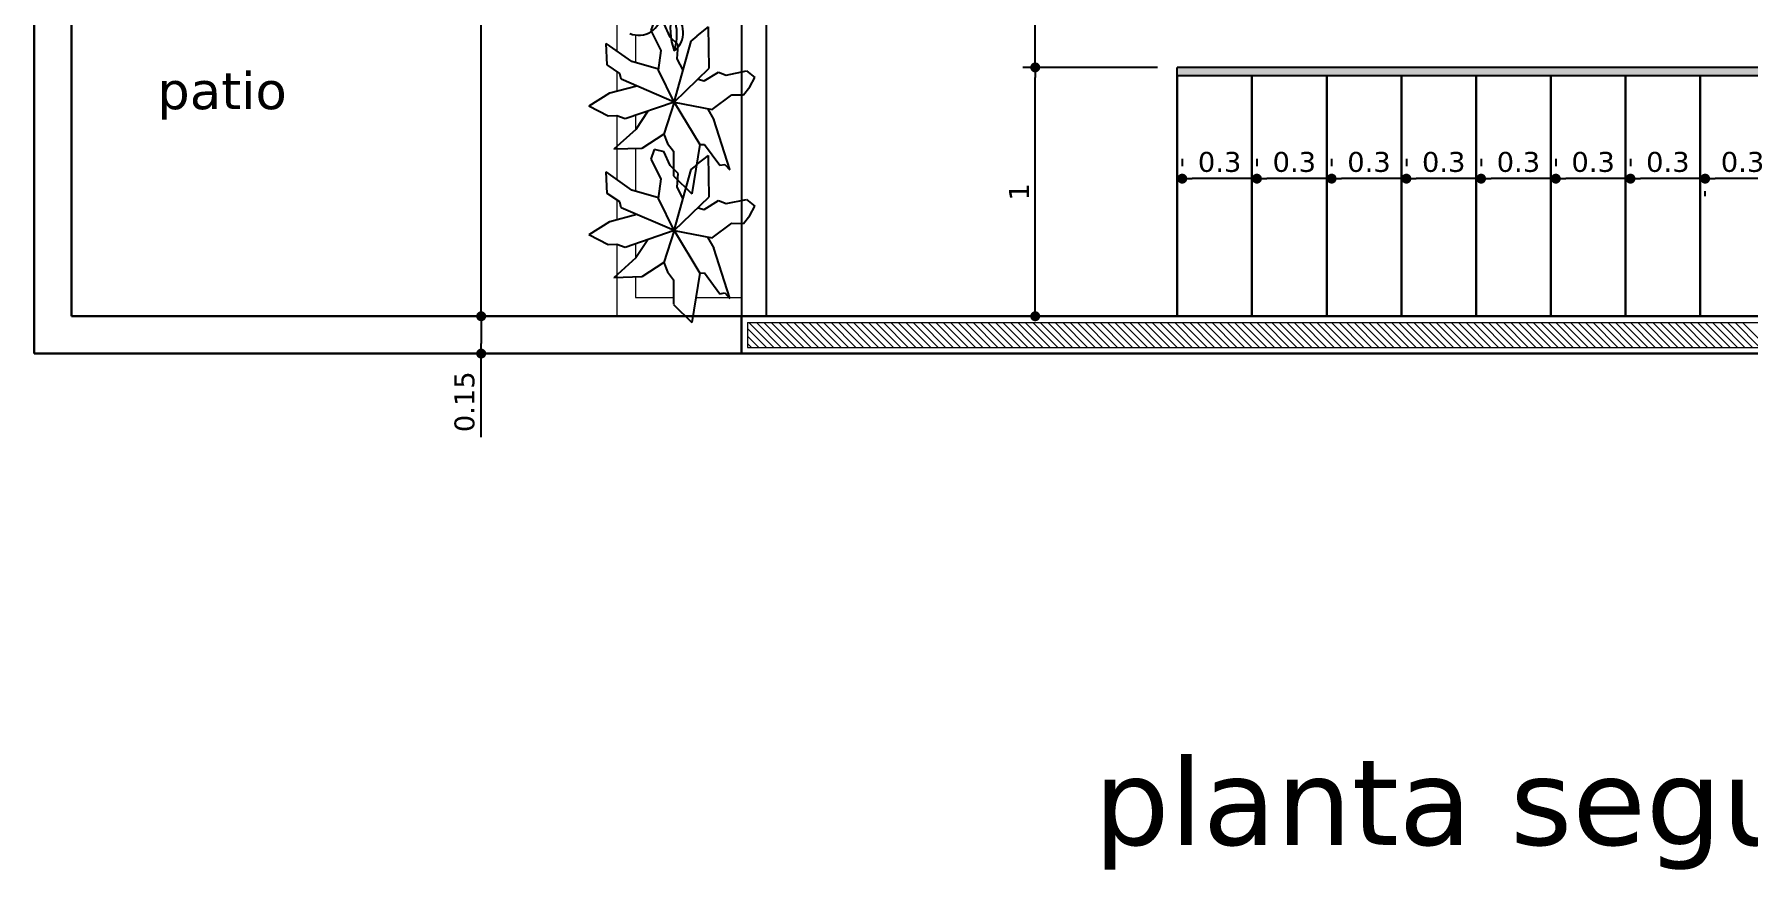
# Model space of a CAD drawing. Header units: millimetres. Extents: x -106 to 2534, y 21 to 2786.
# Drawn here: x 1260.28 to 1267.17, y 1394.31 to 1397.67 of the extents above; entities that cross this region are included whole.
import ezdxf

# ---------------------------------------------------------------- set-up
doc = ezdxf.new("R2010")
doc.units = ezdxf.units.MM
for name, color, linetype, lineweight in [('achurado', 142, 'Continuous', 9), ('cotas 02', 132, 'Continuous', 13), ('escalera', 90, 'Continuous', 30), ('jardinera', 130, 'Continuous', 20), ('muro bajo', 202, 'Continuous', 25), ('muros', 20, 'Continuous', 30), ('puerta . lejan', 64, 'Continuous', 13), ('textos', 116, 'Continuous', 40), ('varanda', 240, 'Continuous', 25)]:
    doc.layers.add(name, color=color, linetype=linetype, lineweight=lineweight)
doc.layers.add('VERDE', color=3, linetype='Continuous')
doc.styles.get("Standard").update_dxf_attribs({"font": 'verdana.ttf'})
doc.dimstyles.new('cota 1.50', dxfattribs={"dimtxt": 0.08, "dimasz": 0.04, "dimexe": 0.05, "dimexo": 0.08, "dimgap": 0.025, "dimtad": 1, "dimdsep": 46, "dimtxsty": 'Standard', "dimblk": 'DOT', "dimcen": 2.5, "dimadec": 0, "dimazin": 0, "dimtm": 1e-09, "dimtfac": 1, "dimtmove": 0, "dimatfit": 3, "dimfxl": 1, "dimarcsym": 0})

# ---------------------------------------------------------------- blocks, each defined once
blk = doc.blocks.new('m2')
at = {"linetype": 'Continuous'}
for p, q in [((-0.0136, 0.0587), (-0.0096, 0.0703)), ((0.01, 0.0406), (-0.0096, 0.0703)), ((-0.0434, 0.0527), (-0.0514, 0.0499)), ((-0.0494, 0.0415), (-0.0514, 0.0499)), ((-0.0327, 0.0455), (-0.0436, 0.0528)), ((-0.0233, 0.0434), (-0.0327, 0.0455)), ((-0.0156, 0.052), (-0.0135, 0.0583)), ((0, 0), (-0.0156, 0.052)), ((0.0255, 0.0433), (0.0383, 0.0557)), ((0.0383, 0.0557), (0.0473, 0.0545)), ((0.047, 0.0367), (0.0481, 0.0455)), ((0.0481, 0.0455), (0.0473, 0.0545)), ((-0.0331, 0.0317), (-0.0494, 0.0415)), ((-0.0261, 0.016), (-0.0331, 0.0317)), ((-0.0178, 0.0328), (-0.0233, 0.0434)), ((-0.0081, 0.0272), (-0.0178, 0.0328)), ((0, 0), (0.01, 0.0406)), ((0.0121, 0.0291), (0.0184, 0.042)), ((0.0184, 0.042), (0.0255, 0.0433)), ((0.031, 0.012), (0.0386, 0.0316)), ((0.0386, 0.0316), (0.047, 0.0367)), ((-0.0265, 0.0167), (-0.0495, 0.01)), ((0, 0), (-0.0261, 0.016)), ((0.0068, 0.0275), (0.0121, 0.0291)), ((-0.0495, 0.01), (-0.0764, 0.0115)), ((-0.0658, -0.0036), (-0.0764, 0.0115)), ((0, 0), (-0.0491, -0.0077)), ((0, 0), (-0.028, -0.0346)), ((0, 0), (0.031, 0.012)), ((0, 0), (0.0379, -0.0193)), ((0, 0), (0.007, -0.0281)), ((0.0272, 0.0105), (0.0368, 0.0051)), ((0.0366, 0.0052), (0.0711, -0.0239)), ((-0.0527, -0.004), (-0.0658, -0.0036)), ((-0.0491, -0.0077), (-0.0527, -0.004)), ((-0.0346, -0.0054), (-0.0509, -0.023)), ((-0.0512, -0.0231), (-0.0603, -0.0421)), ((-0.0152, -0.0188), (-0.0156, -0.0375)), ((0.007, -0.0281), (-0.0025, -0.0486)), ((0.007, -0.0281), (0.0139, -0.0332)), ((0.0379, -0.0193), (0.0412, -0.0171)), ((0.0379, -0.0193), (0.0548, -0.0588)), ((0.0412, -0.0171), (0.0619, -0.0252)), ((0.0619, -0.0252), (0.0652, -0.0223)), ((0.0652, -0.0223), (0.0715, -0.024)), ((-0.0417, -0.0405), (-0.0603, -0.0421)), ((-0.0356, -0.0364), (-0.0417, -0.0405)), ((-0.028, -0.0346), (-0.0356, -0.0364)), ((-0.0156, -0.0375), (-0.0225, -0.0619)), ((0.0139, -0.0332), (0.0219, -0.0361)), ((0.0219, -0.0361), (0.0331, -0.0539)), ((-0.0025, -0.0486), (-0.0225, -0.0619)), ((0.0331, -0.0542), (0.0548, -0.0588))]:
    blk.add_line(p, q, dxfattribs=at)
blk = doc.blocks.new('_Dot')
at = {"color": 0, "linetype": 'ByBlock', "lineweight": -2}
blk.add_line((-0.5, 0), (-1, 0), dxfattribs=at)
at = {"color": 0, "linetype": 'ByBlock', "const_width": 0.5}
blk.add_lwpolyline([(-0.25, 0, 1), (0.25, 0, 1)], format="xyb", close=True, dxfattribs=at)
blk = doc.blocks.new('*D275')
at = {"layer": 'cotas 02', "color": 0, "lineweight": -2, "transparency": 16777216}
for p, q in [((1262.0494, 1399.9706), (1262.0268, 1399.9706)), ((1262.0768, 1396.5758), (1262.0768, 1399.9306)), ((1262.0494, 1396.5358), (1262.0268, 1396.5358))]:
    blk.add_line(p, q, dxfattribs=at)
at = {"layer": 'Defpoints', "color": 0, "transparency": 16777216}
for p in [(1262.0768, 1399.9706), (1262.1294, 1399.9706), (1262.1294, 1396.5358)]:
    blk.add_point(p, dxfattribs=at)
at = {"layer": 'cotas 02', "color": 0, "lineweight": -2, "transparency": 16777216, "xscale": 0.03999999999999999, "yscale": 0.03999999999999999, "zscale": 0.03999999999999999}
for p, rotation in [((1262.0768, 1399.9706), 90), ((1262.0768, 1396.5358), 270)]:
    blk.add_blockref('_Dot', p, dxfattribs=dict(at, rotation=rotation))
at = {"layer": 'cotas 02', "color": 0, "transparency": 16777216, "insert": (1262.0102, 1398.2532), "char_height": 0.08, "attachment_point": 5, "rotation": 90}
blk.add_mtext('3.43', dxfattribs=at)
blk = doc.blocks.new('*D279')
at = {"layer": 'cotas 02', "color": 0, "lineweight": -2, "transparency": 16777216}
for p, q in [((1262.0494, 1396.5358), (1262.0268, 1396.5358)), ((1262.0768, 1396.4958), (1262.0768, 1396.4258)), ((1262.0768, 1396.0499), (1262.0768, 1396.3858)), ((1262.1496, 1396.3858), (1262.1268, 1396.3858))]:
    blk.add_line(p, q, dxfattribs=at)
at = {"layer": 'Defpoints', "color": 0, "transparency": 16777216}
for p in [(1262.1294, 1396.5358), (1262.0696, 1396.3858), (1262.0768, 1396.3858)]:
    blk.add_point(p, dxfattribs=at)
at = {"layer": 'cotas 02', "color": 0, "lineweight": -2, "transparency": 16777216, "xscale": 0.03999999999999999, "yscale": 0.03999999999999999, "zscale": 0.03999999999999999}
for p, rotation in [((1262.0768, 1396.5358), 90), ((1262.0768, 1396.3858), 270)]:
    blk.add_blockref('_Dot', p, dxfattribs=dict(at, rotation=rotation))
at = {"layer": 'cotas 02', "color": 0, "transparency": 16777216, "insert": (1262.0102, 1396.1922), "char_height": 0.08, "attachment_point": 5, "rotation": 90}
blk.add_mtext('0.15', dxfattribs=at)
blk = doc.blocks.new('*D280')
at = {"layer": 'cotas 02', "color": 0, "lineweight": -2, "transparency": 16777216}
for p, q in [((1264.7922, 1397.5358), (1264.2518, 1397.5358)), ((1264.3018, 1396.5758), (1264.3018, 1397.4958)), ((1264.7922, 1396.5358), (1264.2518, 1396.5358))]:
    blk.add_line(p, q, dxfattribs=at)
at = {"layer": 'Defpoints', "color": 0, "transparency": 16777216}
for p in [(1264.3018, 1397.5358), (1264.8722, 1397.5358), (1264.8722, 1396.5358)]:
    blk.add_point(p, dxfattribs=at)
at = {"layer": 'cotas 02', "color": 0, "lineweight": -2, "transparency": 16777216, "xscale": 0.03999999999999999, "yscale": 0.03999999999999999, "zscale": 0.03999999999999999}
for p, rotation in [((1264.3018, 1397.5358), 90), ((1264.3018, 1396.5358), 270)]:
    blk.add_blockref('_Dot', p, dxfattribs=dict(at, rotation=rotation))
at = {"layer": 'cotas 02', "color": 0, "transparency": 16777216, "insert": (1264.2366, 1397.0358), "char_height": 0.08, "attachment_point": 5, "rotation": 90}
blk.add_mtext('1', dxfattribs=at)
blk = doc.blocks.new('*D281')
at = {"layer": 'cotas 02', "color": 0, "lineweight": -2, "transparency": 16777216}
for p, q in [((1264.5763, 1398.7358), (1264.2518, 1398.7358)), ((1264.3018, 1397.5758), (1264.3018, 1398.6958)), ((1264.7922, 1397.5358), (1264.2518, 1397.5358))]:
    blk.add_line(p, q, dxfattribs=at)
at = {"layer": 'Defpoints', "color": 0, "transparency": 16777216}
for p in [(1264.3018, 1398.7358), (1264.6563, 1398.7358), (1264.8722, 1397.5358)]:
    blk.add_point(p, dxfattribs=at)
at = {"layer": 'cotas 02', "color": 0, "lineweight": -2, "transparency": 16777216, "xscale": 0.03999999999999999, "yscale": 0.03999999999999999, "zscale": 0.03999999999999999}
for p, rotation in [((1264.3018, 1398.7358), 90), ((1264.3018, 1397.5358), 270)]:
    blk.add_blockref('_Dot', p, dxfattribs=dict(at, rotation=rotation))
at = {"layer": 'cotas 02', "color": 0, "transparency": 16777216, "insert": (1264.236, 1398.1358), "char_height": 0.08, "attachment_point": 5, "rotation": 90}
blk.add_mtext('1.2', dxfattribs=at)
blk = doc.blocks.new('*D385')
at = {"layer": 'cotas 02', "color": 0, "lineweight": -2, "transparency": 16777216}
for p, q in [((1267.2922, 1397.1687), (1267.2922, 1397.1387)), ((1267.2522, 1397.0887), (1267.0322, 1397.0887)), ((1266.9922, 1397.0187), (1266.9922, 1397.0387))]:
    blk.add_line(p, q, dxfattribs=at)
at = {"layer": 'Defpoints', "color": 0, "transparency": 16777216}
for p in [(1266.9922, 1397.0987), (1266.9922, 1397.0887), (1267.2922, 1397.0887)]:
    blk.add_point(p, dxfattribs=at)
at = {"layer": 'cotas 02', "color": 0, "lineweight": -2, "transparency": 16777216, "xscale": 0.03999999999999999, "yscale": 0.03999999999999999, "zscale": 0.03999999999999999, "rotation": 180}
blk.add_blockref('_Dot', (1266.9922, 1397.0887), dxfattribs=at)
at = {"layer": 'cotas 02', "color": 0, "lineweight": -2, "transparency": 16777216, "xscale": 0.03999999999999999, "yscale": 0.03999999999999999, "zscale": 0.03999999999999999}
blk.add_blockref('_Dot', (1267.2922, 1397.0887), dxfattribs=at)
at = {"layer": 'cotas 02', "color": 0, "transparency": 16777216, "insert": (1267.1422, 1397.1553), "char_height": 0.08, "attachment_point": 5}
blk.add_mtext('0.3', dxfattribs=at)
blk = doc.blocks.new('*D386')
at = {"layer": 'cotas 02', "color": 0, "lineweight": -2, "transparency": 16777216}
for p, q in [((1266.6922, 1397.1687), (1266.6922, 1397.1387)), ((1266.9522, 1397.0887), (1266.7322, 1397.0887)), ((1266.9922, 1397.0187), (1266.9922, 1397.0387))]:
    blk.add_line(p, q, dxfattribs=at)
at = {"layer": 'Defpoints', "color": 0, "transparency": 16777216}
for p in [(1266.6922, 1397.0887), (1266.6922, 1397.0887), (1266.9922, 1397.0987)]:
    blk.add_point(p, dxfattribs=at)
at = {"layer": 'cotas 02', "color": 0, "lineweight": -2, "transparency": 16777216, "xscale": 0.03999999999999999, "yscale": 0.03999999999999999, "zscale": 0.03999999999999999, "rotation": 180}
blk.add_blockref('_Dot', (1266.6922, 1397.0887), dxfattribs=at)
at = {"layer": 'cotas 02', "color": 0, "lineweight": -2, "transparency": 16777216, "xscale": 0.03999999999999999, "yscale": 0.03999999999999999, "zscale": 0.03999999999999999}
blk.add_blockref('_Dot', (1266.9922, 1397.0887), dxfattribs=at)
at = {"layer": 'cotas 02', "color": 0, "transparency": 16777216, "insert": (1266.8422, 1397.1553), "char_height": 0.08, "attachment_point": 5}
blk.add_mtext('0.3', dxfattribs=at)
blk = doc.blocks.new('*D387')
at = {"layer": 'cotas 02', "color": 0, "lineweight": -2, "transparency": 16777216}
for p, q in [((1266.3922, 1397.1687), (1266.3922, 1397.1387)), ((1266.6922, 1397.1687), (1266.6922, 1397.1387)), ((1266.6522, 1397.0887), (1266.4322, 1397.0887))]:
    blk.add_line(p, q, dxfattribs=at)
at = {"layer": 'Defpoints', "color": 0, "transparency": 16777216}
for p in [(1266.3922, 1397.0887), (1266.3922, 1397.0887), (1266.6922, 1397.0887)]:
    blk.add_point(p, dxfattribs=at)
at = {"layer": 'cotas 02', "color": 0, "lineweight": -2, "transparency": 16777216, "xscale": 0.03999999999999999, "yscale": 0.03999999999999999, "zscale": 0.03999999999999999, "rotation": 180}
blk.add_blockref('_Dot', (1266.3922, 1397.0887), dxfattribs=at)
at = {"layer": 'cotas 02', "color": 0, "lineweight": -2, "transparency": 16777216, "xscale": 0.03999999999999999, "yscale": 0.03999999999999999, "zscale": 0.03999999999999999}
blk.add_blockref('_Dot', (1266.6922, 1397.0887), dxfattribs=at)
at = {"layer": 'cotas 02', "color": 0, "transparency": 16777216, "insert": (1266.5422, 1397.1553), "char_height": 0.08, "attachment_point": 5}
blk.add_mtext('0.3', dxfattribs=at)
blk = doc.blocks.new('*D388')
at = {"layer": 'cotas 02', "color": 0, "lineweight": -2, "transparency": 16777216}
for p, q in [((1266.0922, 1397.1687), (1266.0922, 1397.1387)), ((1266.3922, 1397.1687), (1266.3922, 1397.1387)), ((1266.3522, 1397.0887), (1266.1322, 1397.0887))]:
    blk.add_line(p, q, dxfattribs=at)
at = {"layer": 'Defpoints', "color": 0, "transparency": 16777216}
for p in [(1266.0922, 1397.0887), (1266.0922, 1397.0887), (1266.3922, 1397.0887)]:
    blk.add_point(p, dxfattribs=at)
at = {"layer": 'cotas 02', "color": 0, "lineweight": -2, "transparency": 16777216, "xscale": 0.03999999999999999, "yscale": 0.03999999999999999, "zscale": 0.03999999999999999, "rotation": 180}
blk.add_blockref('_Dot', (1266.0922, 1397.0887), dxfattribs=at)
at = {"layer": 'cotas 02', "color": 0, "lineweight": -2, "transparency": 16777216, "xscale": 0.03999999999999999, "yscale": 0.03999999999999999, "zscale": 0.03999999999999999}
blk.add_blockref('_Dot', (1266.3922, 1397.0887), dxfattribs=at)
at = {"layer": 'cotas 02', "color": 0, "transparency": 16777216, "insert": (1266.2422, 1397.1553), "char_height": 0.08, "attachment_point": 5}
blk.add_mtext('0.3', dxfattribs=at)
blk = doc.blocks.new('*D389')
at = {"layer": 'cotas 02', "color": 0, "lineweight": -2, "transparency": 16777216}
for p, q in [((1265.7922, 1397.1687), (1265.7922, 1397.1387)), ((1266.0922, 1397.1687), (1266.0922, 1397.1387)), ((1266.0522, 1397.0887), (1265.8322, 1397.0887))]:
    blk.add_line(p, q, dxfattribs=at)
at = {"layer": 'Defpoints', "color": 0, "transparency": 16777216}
for p in [(1265.7922, 1397.0887), (1265.7922, 1397.0887), (1266.0922, 1397.0887)]:
    blk.add_point(p, dxfattribs=at)
at = {"layer": 'cotas 02', "color": 0, "lineweight": -2, "transparency": 16777216, "xscale": 0.03999999999999999, "yscale": 0.03999999999999999, "zscale": 0.03999999999999999, "rotation": 180}
blk.add_blockref('_Dot', (1265.7922, 1397.0887), dxfattribs=at)
at = {"layer": 'cotas 02', "color": 0, "lineweight": -2, "transparency": 16777216, "xscale": 0.03999999999999999, "yscale": 0.03999999999999999, "zscale": 0.03999999999999999}
blk.add_blockref('_Dot', (1266.0922, 1397.0887), dxfattribs=at)
at = {"layer": 'cotas 02', "color": 0, "transparency": 16777216, "insert": (1265.9422, 1397.1553), "char_height": 0.08, "attachment_point": 5}
blk.add_mtext('0.3', dxfattribs=at)
blk = doc.blocks.new('*D390')
at = {"layer": 'cotas 02', "color": 0, "lineweight": -2, "transparency": 16777216}
for p, q in [((1265.4922, 1397.1687), (1265.4922, 1397.1387)), ((1265.7922, 1397.1687), (1265.7922, 1397.1387)), ((1265.7522, 1397.0887), (1265.5322, 1397.0887))]:
    blk.add_line(p, q, dxfattribs=at)
at = {"layer": 'Defpoints', "color": 0, "transparency": 16777216}
for p in [(1265.4922, 1397.0887), (1265.4922, 1397.0887), (1265.7922, 1397.0887)]:
    blk.add_point(p, dxfattribs=at)
at = {"layer": 'cotas 02', "color": 0, "lineweight": -2, "transparency": 16777216, "xscale": 0.03999999999999999, "yscale": 0.03999999999999999, "zscale": 0.03999999999999999, "rotation": 180}
blk.add_blockref('_Dot', (1265.4922, 1397.0887), dxfattribs=at)
at = {"layer": 'cotas 02', "color": 0, "lineweight": -2, "transparency": 16777216, "xscale": 0.03999999999999999, "yscale": 0.03999999999999999, "zscale": 0.03999999999999999}
blk.add_blockref('_Dot', (1265.7922, 1397.0887), dxfattribs=at)
at = {"layer": 'cotas 02', "color": 0, "transparency": 16777216, "insert": (1265.6422, 1397.1553), "char_height": 0.08, "attachment_point": 5}
blk.add_mtext('0.3', dxfattribs=at)
blk = doc.blocks.new('*D391')
at = {"layer": 'cotas 02', "color": 0, "lineweight": -2, "transparency": 16777216}
for p, q in [((1265.1922, 1397.1687), (1265.1922, 1397.1387)), ((1265.4922, 1397.1687), (1265.4922, 1397.1387)), ((1265.4522, 1397.0887), (1265.2322, 1397.0887))]:
    blk.add_line(p, q, dxfattribs=at)
at = {"layer": 'Defpoints', "color": 0, "transparency": 16777216}
for p in [(1265.1922, 1397.0887), (1265.1922, 1397.0887), (1265.4922, 1397.0887)]:
    blk.add_point(p, dxfattribs=at)
at = {"layer": 'cotas 02', "color": 0, "lineweight": -2, "transparency": 16777216, "xscale": 0.03999999999999999, "yscale": 0.03999999999999999, "zscale": 0.03999999999999999, "rotation": 180}
blk.add_blockref('_Dot', (1265.1922, 1397.0887), dxfattribs=at)
at = {"layer": 'cotas 02', "color": 0, "lineweight": -2, "transparency": 16777216, "xscale": 0.03999999999999999, "yscale": 0.03999999999999999, "zscale": 0.03999999999999999}
blk.add_blockref('_Dot', (1265.4922, 1397.0887), dxfattribs=at)
at = {"layer": 'cotas 02', "color": 0, "transparency": 16777216, "insert": (1265.3422, 1397.1553), "char_height": 0.08, "attachment_point": 5}
blk.add_mtext('0.3', dxfattribs=at)
blk = doc.blocks.new('*D392')
at = {"layer": 'cotas 02', "color": 0, "lineweight": -2, "transparency": 16777216}
for p, q in [((1264.8922, 1397.1687), (1264.8922, 1397.1387)), ((1265.1922, 1397.1687), (1265.1922, 1397.1387)), ((1265.1522, 1397.0887), (1264.9322, 1397.0887))]:
    blk.add_line(p, q, dxfattribs=at)
at = {"layer": 'Defpoints', "color": 0, "transparency": 16777216}
for p in [(1264.8922, 1397.0887), (1264.8922, 1397.0887), (1265.1922, 1397.0887)]:
    blk.add_point(p, dxfattribs=at)
at = {"layer": 'cotas 02', "color": 0, "lineweight": -2, "transparency": 16777216, "xscale": 0.03999999999999999, "yscale": 0.03999999999999999, "zscale": 0.03999999999999999, "rotation": 180}
blk.add_blockref('_Dot', (1264.8922, 1397.0887), dxfattribs=at)
at = {"layer": 'cotas 02', "color": 0, "lineweight": -2, "transparency": 16777216, "xscale": 0.03999999999999999, "yscale": 0.03999999999999999, "zscale": 0.03999999999999999}
blk.add_blockref('_Dot', (1265.1922, 1397.0887), dxfattribs=at)
at = {"layer": 'cotas 02', "color": 0, "transparency": 16777216, "insert": (1265.0422, 1397.1553), "char_height": 0.08, "attachment_point": 5}
blk.add_mtext('0.3', dxfattribs=at)

msp = doc.modelspace()

# ---------------------------------------------------------------- hatches: boundary and pattern name
at = {"layer": 'puerta . lejan'}
h = msp.add_hatch(color=256, dxfattribs=at)
h.set_gradient(color1=(245, 5, 9), color2=(215, 4, 8), one_color=1, tint=0.43)
h.paths.add_polyline_path([(1267.2722, 1397.5358), (1264.8722, 1397.5358), (1264.8722, 1397.5016), (1267.2722, 1397.5016)])

# ---------------------------------------------------------------- linework, layer by layer
at = {"color": 102}
for centre, radius, start, end in [((1262.6506, 1397.6685), 0.2123, 341.86712, 35.42733), ((1262.7095, 1397.7562), 0.0912, 247.20887, 357.94745), ((1263.0673, 1397.6873), 0.2311, 163.62714, 201.52918), ((1262.7972, 1397.6751), 0.0912, 307.20887, 57.94745)]:
    msp.add_arc(centre, radius, start, end, dxfattribs=at)
at = {"layer": 'achurado'}
for p, q in [((1263.1463, 1396.5108), (1272.3907, 1396.5108)), ((1263.1463, 1396.5108), (1263.1463, 1396.4108)), ((1263.1463, 1396.4864), (1263.222, 1396.4108)), ((1263.1463, 1396.4564), (1263.192, 1396.4108)), ((1263.152, 1396.5108), (1263.252, 1396.4108)), ((1263.182, 1396.5108), (1263.282, 1396.4108)), ((1263.212, 1396.5108), (1263.312, 1396.4108)), ((1263.242, 1396.5108), (1263.342, 1396.4108)), ((1263.272, 1396.5108), (1263.372, 1396.4108)), ((1263.302, 1396.5108), (1263.402, 1396.4108)), ((1263.332, 1396.5108), (1263.432, 1396.4108)), ((1263.362, 1396.5108), (1263.462, 1396.4108)), ((1263.392, 1396.5108), (1263.492, 1396.4108)), ((1263.422, 1396.5108), (1263.522, 1396.4108)), ((1263.452, 1396.5108), (1263.552, 1396.4108)), ((1263.482, 1396.5108), (1263.582, 1396.4108)), ((1263.512, 1396.5108), (1263.612, 1396.4108)), ((1263.542, 1396.5108), (1263.642, 1396.4108)), ((1263.572, 1396.5108), (1263.672, 1396.4108)), ((1263.602, 1396.5108), (1263.702, 1396.4108)), ((1263.632, 1396.5108), (1263.732, 1396.4108)), ((1263.662, 1396.5108), (1263.762, 1396.4108)), ((1263.692, 1396.5108), (1263.792, 1396.4108)), ((1263.722, 1396.5108), (1263.822, 1396.4108)), ((1263.752, 1396.5108), (1263.852, 1396.4108)), ((1263.782, 1396.5108), (1263.882, 1396.4108)), ((1263.812, 1396.5108), (1263.912, 1396.4108)), ((1263.842, 1396.5108), (1263.942, 1396.4108)), ((1263.872, 1396.5108), (1263.972, 1396.4108)), ((1263.902, 1396.5108), (1264.002, 1396.4108)), ((1263.932, 1396.5108), (1264.032, 1396.4108)), ((1263.962, 1396.5108), (1264.062, 1396.4108)), ((1263.992, 1396.5108), (1264.092, 1396.4108)), ((1264.022, 1396.5108), (1264.122, 1396.4108)), ((1264.052, 1396.5108), (1264.152, 1396.4108)), ((1264.082, 1396.5108), (1264.182, 1396.4108)), ((1264.112, 1396.5108), (1264.212, 1396.4108)), ((1264.142, 1396.5108), (1264.242, 1396.4108)), ((1264.172, 1396.5108), (1264.272, 1396.4108)), ((1264.202, 1396.5108), (1264.302, 1396.4108)), ((1264.232, 1396.5108), (1264.332, 1396.4108)), ((1264.262, 1396.5108), (1264.362, 1396.4108)), ((1264.292, 1396.5108), (1264.392, 1396.4108)), ((1264.322, 1396.5108), (1264.422, 1396.4108)), ((1264.352, 1396.5108), (1264.452, 1396.4108)), ((1264.382, 1396.5108), (1264.482, 1396.4108)), ((1264.412, 1396.5108), (1264.512, 1396.4108)), ((1264.442, 1396.5108), (1264.542, 1396.4108)), ((1264.472, 1396.5108), (1264.572, 1396.4108)), ((1264.502, 1396.5108), (1264.602, 1396.4108)), ((1264.532, 1396.5108), (1264.632, 1396.4108)), ((1264.562, 1396.5108), (1264.662, 1396.4108)), ((1264.592, 1396.5108), (1264.692, 1396.4108)), ((1264.622, 1396.5108), (1264.722, 1396.4108)), ((1264.652, 1396.5108), (1264.752, 1396.4108)), ((1264.682, 1396.5108), (1264.782, 1396.4108)), ((1264.712, 1396.5108), (1264.812, 1396.4108)), ((1264.742, 1396.5108), (1264.842, 1396.4108)), ((1264.772, 1396.5108), (1264.872, 1396.4108)), ((1264.802, 1396.5108), (1264.902, 1396.4108)), ((1264.832, 1396.5108), (1264.932, 1396.4108)), ((1264.862, 1396.5108), (1264.962, 1396.4108)), ((1264.892, 1396.5108), (1264.992, 1396.4108)), ((1264.922, 1396.5108), (1265.022, 1396.4108)), ((1264.952, 1396.5108), (1265.052, 1396.4108)), ((1264.982, 1396.5108), (1265.082, 1396.4108)), ((1265.012, 1396.5108), (1265.112, 1396.4108)), ((1265.042, 1396.5108), (1265.142, 1396.4108)), ((1265.072, 1396.5108), (1265.172, 1396.4108)), ((1265.102, 1396.5108), (1265.202, 1396.4108)), ((1265.132, 1396.5108), (1265.232, 1396.4108)), ((1265.162, 1396.5108), (1265.262, 1396.4108)), ((1265.192, 1396.5108), (1265.292, 1396.4108)), ((1265.222, 1396.5108), (1265.322, 1396.4108)), ((1265.252, 1396.5108), (1265.352, 1396.4108)), ((1265.282, 1396.5108), (1265.382, 1396.4108)), ((1265.312, 1396.5108), (1265.412, 1396.4108)), ((1265.342, 1396.5108), (1265.442, 1396.4108)), ((1265.372, 1396.5108), (1265.472, 1396.4108)), ((1265.402, 1396.5108), (1265.502, 1396.4108)), ((1265.432, 1396.5108), (1265.532, 1396.4108)), ((1265.462, 1396.5108), (1265.562, 1396.4108)), ((1265.492, 1396.5108), (1265.592, 1396.4108)), ((1265.522, 1396.5108), (1265.622, 1396.4108)), ((1265.552, 1396.5108), (1265.652, 1396.4108)), ((1265.582, 1396.5108), (1265.682, 1396.4108)), ((1265.612, 1396.5108), (1265.712, 1396.4108)), ((1265.642, 1396.5108), (1265.742, 1396.4108)), ((1265.672, 1396.5108), (1265.772, 1396.4108)), ((1265.702, 1396.5108), (1265.802, 1396.4108)), ((1265.732, 1396.5108), (1265.832, 1396.4108)), ((1265.762, 1396.5108), (1265.862, 1396.4108)), ((1265.792, 1396.5108), (1265.892, 1396.4108)), ((1265.822, 1396.5108), (1265.922, 1396.4108)), ((1265.852, 1396.5108), (1265.952, 1396.4108)), ((1265.882, 1396.5108), (1265.982, 1396.4108)), ((1265.912, 1396.5108), (1266.012, 1396.4108)), ((1265.942, 1396.5108), (1266.042, 1396.4108)), ((1265.972, 1396.5108), (1266.072, 1396.4108)), ((1266.002, 1396.5108), (1266.102, 1396.4108)), ((1266.032, 1396.5108), (1266.132, 1396.4108)), ((1266.062, 1396.5108), (1266.162, 1396.4108)), ((1266.092, 1396.5108), (1266.192, 1396.4108)), ((1266.122, 1396.5108), (1266.222, 1396.4108)), ((1266.152, 1396.5108), (1266.252, 1396.4108)), ((1266.182, 1396.5108), (1266.282, 1396.4108)), ((1266.212, 1396.5108), (1266.312, 1396.4108)), ((1266.242, 1396.5108), (1266.342, 1396.4108)), ((1266.272, 1396.5108), (1266.372, 1396.4108)), ((1266.302, 1396.5108), (1266.402, 1396.4108)), ((1266.332, 1396.5108), (1266.432, 1396.4108)), ((1266.362, 1396.5108), (1266.462, 1396.4108)), ((1266.392, 1396.5108), (1266.492, 1396.4108)), ((1266.422, 1396.5108), (1266.522, 1396.4108)), ((1266.452, 1396.5108), (1266.552, 1396.4108)), ((1266.482, 1396.5108), (1266.582, 1396.4108)), ((1266.512, 1396.5108), (1266.612, 1396.4108)), ((1266.542, 1396.5108), (1266.642, 1396.4108)), ((1266.572, 1396.5108), (1266.672, 1396.4108)), ((1266.602, 1396.5108), (1266.702, 1396.4108)), ((1266.632, 1396.5108), (1266.732, 1396.4108)), ((1266.662, 1396.5108), (1266.762, 1396.4108)), ((1266.692, 1396.5108), (1266.792, 1396.4108)), ((1266.722, 1396.5108), (1266.822, 1396.4108)), ((1266.752, 1396.5108), (1266.852, 1396.4108)), ((1266.782, 1396.5108), (1266.882, 1396.4108)), ((1266.812, 1396.5108), (1266.912, 1396.4108)), ((1266.842, 1396.5108), (1266.942, 1396.4108)), ((1266.872, 1396.5108), (1266.972, 1396.4108)), ((1266.902, 1396.5108), (1267.002, 1396.4108)), ((1266.932, 1396.5108), (1267.032, 1396.4108)), ((1266.962, 1396.5108), (1267.062, 1396.4108)), ((1266.992, 1396.5108), (1267.092, 1396.4108)), ((1267.022, 1396.5108), (1267.122, 1396.4108)), ((1267.052, 1396.5108), (1267.152, 1396.4108)), ((1267.082, 1396.5108), (1267.182, 1396.4108)), ((1267.112, 1396.5108), (1267.212, 1396.4108)), ((1267.142, 1396.5108), (1267.242, 1396.4108)), ((1263.1463, 1396.4264), (1263.162, 1396.4108)), ((1263.1463, 1396.4108), (1272.5157, 1396.4108))]:
    msp.add_line(p, q, dxfattribs=at)
at = {"layer": 'escalera'}
for p, q in [((1264.8722, 1396.5358), (1264.8722, 1397.5016)), ((1265.1722, 1396.5358), (1265.1722, 1397.5016)), ((1265.4722, 1396.5358), (1265.4722, 1397.5016)), ((1265.7722, 1396.5358), (1265.7722, 1397.5016)), ((1266.0722, 1396.5358), (1266.0722, 1397.5016)), ((1266.3722, 1396.5358), (1266.3722, 1397.5016)), ((1266.6722, 1396.5358), (1266.6722, 1397.5016)), ((1266.9722, 1396.5358), (1266.9722, 1397.5016))]:
    msp.add_line(p, q, dxfattribs=at)
at = {"layer": 'jardinera'}
for p, q in [((1262.6219, 1398.1365), (1262.6219, 1397.601)), ((1262.6969, 1397.6658), (1262.6969, 1397.5545)), ((1262.6219, 1397.5194), (1262.6219, 1397.4396)), ((1262.6969, 1397.4632), (1262.6969, 1397.4598)), ((1262.6219, 1397.3403), (1262.6219, 1397.0846)), ((1262.6969, 1397.3431), (1262.6969, 1397.2862)), ((1262.6969, 1397.2096), (1262.6969, 1397.0381)), ((1262.6219, 1397.003), (1262.6219, 1396.9232)), ((1262.6969, 1396.9468), (1262.6969, 1396.9435)), ((1262.6219, 1396.8239), (1262.6219, 1396.5358)), ((1262.6969, 1396.8267), (1262.6969, 1396.7699)), ((1262.6969, 1396.6932), (1262.6969, 1396.6108)), ((1262.6969, 1396.6108), (1262.8496, 1396.6108)), ((1262.9389, 1396.6108), (1263.1219, 1396.6108))]:
    msp.add_line(p, q, dxfattribs=at)
at = {"layer": 'muro bajo'}
for p, q in [((1263.1219, 1399.9706), (1263.1219, 1396.5358)), ((1263.2219, 1399.9706), (1263.2219, 1396.5358))]:
    msp.add_line(p, q, dxfattribs=at)
at = {"layer": 'muros'}
for p, q in [((1260.2822, 1403.5458), (1260.2822, 1396.3858)), ((1260.2822, 1396.3858), (1260.2822, 1401.4694)), ((1260.4322, 1399.9706), (1260.4322, 1396.5358)), ((1260.4322, 1396.5358), (1263.1219, 1396.5358)), ((1263.1219, 1396.5358), (1272.3907, 1396.5358)), ((1263.1219, 1396.5358), (1263.1219, 1396.3858)), ((1272.5407, 1396.3858), (1260.2822, 1396.3858)), ((1260.2822, 1396.3858), (1263.1219, 1396.3858)), ((1263.1219, 1396.3858), (1272.5407, 1396.3858))]:
    msp.add_line(p, q, dxfattribs=at)
at = {"layer": 'varanda'}
for p, q in [((1267.2722, 1397.5358), (1264.8722, 1397.5358)), ((1264.8722, 1397.5016), (1264.8722, 1397.5358)), ((1267.2722, 1397.5016), (1264.8722, 1397.5016))]:
    msp.add_line(p, q, dxfattribs=at)

# ---------------------------------------------------------------- block references
at = {"layer": 'VERDE', "xscale": 4.676445796885966, "yscale": 4.676445796885966, "zscale": 4.676445796885966, "rotation": 327.8936111111157}
for p in [(1262.8524, 1397.3964), (1262.8524, 1396.8801)]:
    msp.add_blockref('m2', p, dxfattribs=at)

# ---------------------------------------------------------------- texts
at = {"layer": 'textos', "width": 5.372119, "attachment_point": 1}
for s, insert, char_height in [('patio', (1260.7759, 1397.518), 0.15), ('planta segundo piso', (1264.5368, 1394.7615), 0.35)]:
    msp.add_mtext(s, dxfattribs=dict(at, insert=insert, char_height=char_height))

# ---------------------------------------------------------------- dimensions: what is measured, and where the dimension line sits
at = {"layer": 'cotas 02'}
for base, p1, p2, override, picture, middle in [((1262.0768, 1399.9706), (1262.1294, 1396.5358), (1262.1294, 1399.9706), {"dimfxl": 0.04}, '*D275', (1262.0102, 1398.2532)), ((1264.3018, 1398.7358), (1264.8722, 1397.5358), (1264.6563, 1398.7358), {"dimtmove": 1, "dimfxl": 0.04}, '*D281', (1264.236, 1398.1358)), ((1264.3018, 1397.5358), (1264.8722, 1396.5358), (1264.8722, 1397.5358), {"dimfxl": 0.04}, '*D280', (1264.2366, 1397.0358))]:
    dim = msp.add_linear_dim(base=base, p1=p1, p2=p2, angle=90, dimstyle='cota 1.50', override=override, dxfattribs=at)
    dim.commit()
    dim.dimension.update_dxf_attribs({"geometry": picture, "text_midpoint": middle})
for base, p1, p2, picture, middle in [((1264.8922, 1397.0887), (1265.1922, 1397.0887), (1264.8922, 1397.0887), '*D392', (1265.0422, 1397.1553)), ((1265.1922, 1397.0887), (1265.4922, 1397.0887), (1265.1922, 1397.0887), '*D391', (1265.3422, 1397.1553)), ((1265.4922, 1397.0887), (1265.7922, 1397.0887), (1265.4922, 1397.0887), '*D390', (1265.6422, 1397.1553)), ((1265.7922, 1397.0887), (1266.0922, 1397.0887), (1265.7922, 1397.0887), '*D389', (1265.9422, 1397.1553)), ((1266.0922, 1397.0887), (1266.3922, 1397.0887), (1266.0922, 1397.0887), '*D388', (1266.2422, 1397.1553)), ((1266.3922, 1397.0887), (1266.6922, 1397.0887), (1266.3922, 1397.0887), '*D387', (1266.5422, 1397.1553)), ((1266.6922, 1397.0887), (1266.9922, 1397.0987), (1266.6922, 1397.0887), '*D386', (1266.8422, 1397.1553)), ((1266.9922, 1397.0887), (1267.2922, 1397.0887), (1266.9922, 1397.0987), '*D385', (1267.1422, 1397.1553))]:
    dim = msp.add_linear_dim(base=base, p1=p1, p2=p2, dimstyle='cota 1.50', override={"dimtmove": 1, "dimfxl": 0.04}, dxfattribs=at)
    dim.commit()
    dim.dimension.update_dxf_attribs({"geometry": picture, "text_midpoint": middle})
dim = msp.add_linear_dim(base=(1262.0768, 1396.3858), p1=(1262.1294, 1396.5358), p2=(1262.0696, 1396.3858), angle=90, dimstyle='cota 1.50', override={"dimtmove": 1, "dimfxl": 0.04}, dxfattribs=at)
dim.commit()
dim.dimension.update_dxf_attribs({"geometry": '*D279', "text_midpoint": (1262.0768, 1396.1922), "dimtype": 160})

doc.saveas('drawing.dxf')
